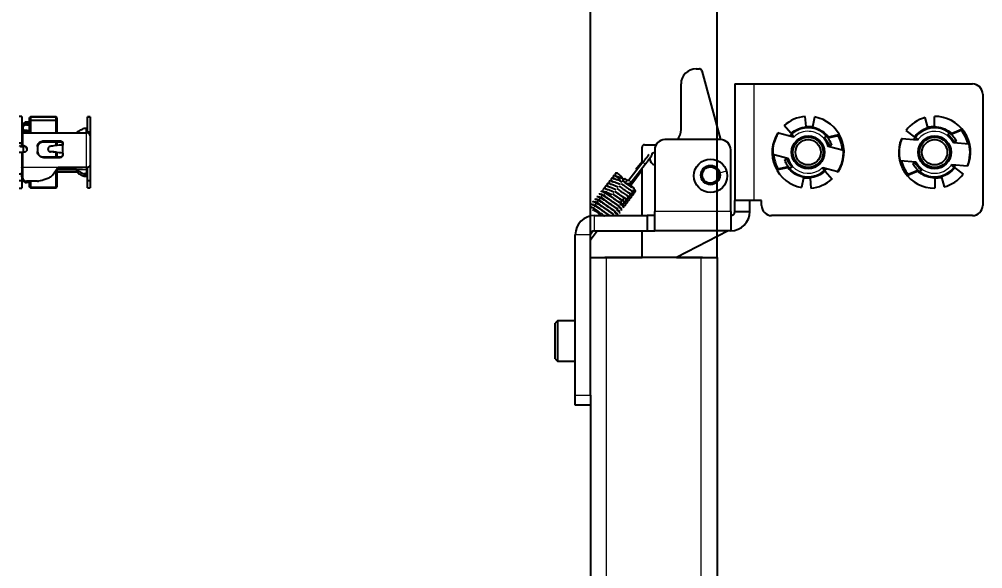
# Model space of a CAD drawing. Header units: millimetres. Extents: x -592 to 811, y -14 to 1990.
# Drawn here: x 6.6 to 196.9, y 1772.3 to 1880.9 of the extents above; entities that cross this region are included whole.
import ezdxf

# ---------------------------------------------------------------- set-up
doc = ezdxf.new("R2010")
doc.units = ezdxf.units.MM
doc.layers.add('FORMAT', color=7, linetype='Continuous')
doc.styles.add('SLDTEXTSTYLE0', font='TXT', dxfattribs={"width": 0.75})
doc.dimstyles.new('SLDDIMSTYLE1', dxfattribs={"dimtxt": 20, "dimasz": 10, "dimexe": 0, "dimexo": 0.0625, "dimgap": 5, "dimtad": 2, "dimdec": 1, "dimrnd": 1e-09, "dimzin": 12, "dimdsep": 46, "dimtxsty": 'SLDTEXTSTYLE0', "dimsah": 1, "dimcen": 0.09, "dimadec": 0, "dimazin": 3, "dimtfac": 1, "dimtmove": 0, "dimatfit": 0, "dimfxl": 0, "dimfrac": 2, "dimtolj": 1, "dimtzin": 12, "dimarcsym": 0})

# ---------------------------------------------------------------- blocks, each defined once
blk = doc.blocks.new('_D_6')
at = {"layer": 'FORMAT'}
for p, q in [((119.44, 1833.85), (119.44, 1899.95)), ((144.44, 1833.85), (144.44, 1899.95)), ((119.44, 1898.95), (100.21, 1898.95)), ((119.44, 1898.95), (144.44, 1898.95)), ((144.44, 1898.95), (163.68, 1898.95))]:
    blk.add_line(p, q, dxfattribs=at)
for points in [[(119.44, 1898.95), (109.44, 1900.49), (109.44, 1897.41)], [(144.44, 1898.95), (154.44, 1897.41), (154.44, 1900.49)]]:
    blk.add_solid(points, dxfattribs=at)
at = {"layer": 'FORMAT', "insert": (117.17, 1924.73), "char_height": 20, "attachment_point": 1, "style": 'SLDTEXTSTYLE0'}
blk.add_mtext('25', dxfattribs=at)

msp = doc.modelspace()

# ---------------------------------------------------------------- linework, layer by layer
at = {"color": 7, "linetype": 'Continuous', "lineweight": 25}
for p, q in [((140.33, 1871.14), (140.95, 1871.14)), ((141.43, 1870.77), (145.1, 1857.14)), ((137.33, 1859.14), (137.33, 1868.14)), ((147.94, 1868.14), (147.94, 1845.14)), ((147.94, 1868.14), (151.74, 1868.14)), ((151.74, 1868.14), (194.94, 1868.14)), ((196.94, 1866.14), (196.94, 1844.14)), ((7.08, 1861.74), (6.58, 1861.74)), ((7.08, 1861.74), (7.08, 1856.5)), ((7.28, 1859.76), (7.28, 1860.08)), ((8.58, 1860.58), (8.03, 1860.58)), ((8.58, 1860.36), (8.03, 1860.36)), ((8.03, 1860.06), (8.58, 1860.06)), ((8.78, 1861.64), (8.58, 1861.52)), ((8.58, 1860.9), (8.58, 1861.52)), ((8.78, 1860.97), (8.58, 1860.9)), ((8.58, 1858.5), (8.58, 1860.9)), ((13.86, 1861.64), (8.78, 1861.64)), ((8.78, 1861.64), (8.78, 1860.97)), ((8.78, 1861.64), (13.86, 1861.64)), ((8.78, 1860.97), (8.78, 1858.5)), ((8.78, 1860.97), (13.86, 1860.97)), ((13.98, 1861.44), (13.86, 1861.64)), ((13.86, 1860.97), (13.86, 1861.64)), ((13.86, 1858.5), (13.86, 1860.97)), ((13.98, 1860.85), (13.86, 1860.97)), ((13.98, 1861.44), (13.98, 1860.85)), ((13.98, 1860.85), (13.98, 1858.5)), ((20.58, 1861.64), (20.08, 1861.64)), ((20.08, 1861.63), (20.08, 1861.64)), ((20.08, 1861.63), (20.58, 1861.63)), ((20.08, 1858.7), (20.08, 1861.63)), ((20.58, 1861.64), (20.58, 1861.63)), ((20.58, 1861.63), (20.58, 1858.7)), ((159.06, 1858.39), (157.69, 1859.91)), ((162.04, 1859.73), (161.88, 1861.71)), ((163.37, 1859.66), (163.74, 1861.62)), ((186.1, 1859.57), (185.58, 1861.49)), ((187.43, 1859.75), (187.42, 1861.74)), ((7.08, 1858.57), (7.31, 1858.5)), ((7.28, 1859.46), (7.28, 1859.76)), ((7.28, 1859.46), (7.28, 1859.08)), ((7.28, 1858.5), (17.88, 1858.5)), ((8.58, 1858.79), (7.38, 1858.79)), ((7.38, 1858.49), (7.38, 1858.79)), ((13.98, 1858.59), (14.05, 1858.5)), ((17.88, 1858.5), (19.88, 1858.5)), ((19.38, 1859.38), (19.88, 1859.38)), ((20.08, 1858.7), (20.58, 1858.7)), ((20.08, 1858.48), (20.08, 1858.7)), ((20.58, 1858.7), (20.58, 1857.94)), ((156.61, 1858.42), (156.49, 1858.5)), ((159.57, 1857.63), (156.56, 1858.44)), ((158.76, 1857.85), (159.2, 1858.24)), ((159.06, 1858.39), (159.2, 1858.24)), ((159.2, 1858.24), (159.67, 1857.72)), ((163.32, 1859.69), (162.09, 1859.76)), ((166.2, 1858.02), (166.05, 1857.88)), ((166.2, 1858.02), (166.47, 1857.69)), ((166.21, 1857.64), (168.51, 1858.13)), ((168.41, 1857.9), (168.51, 1858.13)), ((183.43, 1857.7), (181.8, 1858.94)), ((187.37, 1859.77), (186.15, 1859.6)), ((190.38, 1858.5), (189.96, 1857.94)), ((190.05, 1858.06), (190.1, 1858.08)), ((190.5, 1858.65), (190.38, 1858.5)), ((190.5, 1858.65), (190.83, 1858.38)), ((190.59, 1858.29), (192.76, 1859.19)), ((192.7, 1858.95), (190.74, 1858.13)), ((192.7, 1858.95), (192.76, 1859.19)), ((6.58, 1856.5), (7.08, 1856.5)), ((7.08, 1855.96), (7.08, 1856.5)), ((11.38, 1856.89), (14.68, 1856.89)), ((14.68, 1856.66), (11.38, 1856.66)), ((13.86, 1856), (13.86, 1856.66)), ((13.98, 1856.66), (13.98, 1856.06)), ((15.18, 1856.44), (15.18, 1856.07)), ((20.58, 1857.94), (20.58, 1852.12)), ((130.14, 1856.14), (132.41, 1856.14)), ((145.14, 1857.14), (134.14, 1857.14)), ((159.53, 1857.87), (159.34, 1857.69)), ((166.05, 1857.88), (165.53, 1857.41)), ((165.82, 1857.35), (165.62, 1857.31)), ((165.64, 1857.52), (165.69, 1857.53)), ((168.41, 1857.9), (166.34, 1857.46)), ((181.01, 1857.28), (180.87, 1857.33)), ((184.07, 1857.05), (180.96, 1857.28)), ((183.23, 1857.11), (183.59, 1857.58)), ((183.43, 1857.7), (183.59, 1857.58)), ((183.59, 1857.58), (184.14, 1857.15)), ((183.98, 1857.27), (183.83, 1857.06)), ((184.07, 1857.21), (183.92, 1857.06)), ((190.25, 1857.93), (190.07, 1857.85)), ((194.25, 1856.28), (191.14, 1856.52)), ((191.74, 1856.89), (191.3, 1856.66)), ((6.58, 1854.66), (7.08, 1854.66)), ((7.08, 1854.66), (7.08, 1850.34)), ((7.53, 1855.91), (7.28, 1855.91)), ((7.53, 1855.78), (7.28, 1855.78)), ((7.53, 1854.65), (7.28, 1854.65)), ((7.38, 1854.62), (7.38, 1855.78)), ((8.08, 1855.37), (8.08, 1855.2)), ((10.18, 1855.76), (10.18, 1854.81)), ((12.25, 1855.23), (12.25, 1855.27)), ((12.57, 1854.77), (12.82, 1854.72)), ((12.9, 1854.71), (12.82, 1854.72)), ((13.86, 1853.71), (13.86, 1854.63)), ((13.98, 1854.65), (13.98, 1853.68)), ((15.18, 1854.49), (15.18, 1856.07)), ((15.18, 1854.49), (15.18, 1854.1)), ((129.64, 1852.46), (129.64, 1855.64)), ((132.14, 1855.14), (132.14, 1842.94)), ((147.14, 1842.94), (147.14, 1855.14)), ((155.45, 1854.28), (158.46, 1853.48)), ((169.44, 1854.99), (166.43, 1855.8)), ((167.08, 1856.06), (166.6, 1855.91)), ((14.68, 1853.71), (11.38, 1853.71)), ((11.38, 1853.6), (14.68, 1853.6)), ((129.8, 1852.66), (127.01, 1849.13)), ((129.64, 1852.77), (128.43, 1851.23)), ((157.81, 1853.22), (158.28, 1853.36)), ((180.64, 1852.99), (183.74, 1852.76)), ((183.15, 1852.38), (183.59, 1852.61)), ((7.08, 1851.15), (7.28, 1851.18)), ((7.1, 1851.64), (7.28, 1851.64)), ((7.28, 1849.51), (7.28, 1851.7)), ((13.12, 1850.11), (14.28, 1851.7)), ((13.65, 1850.84), (13.86, 1850.84)), ((13.86, 1850.84), (13.86, 1851.13)), ((13.86, 1850.84), (13.98, 1850.98)), ((13.86, 1847.76), (13.86, 1850.84)), ((13.98, 1851.29), (13.98, 1850.98)), ((17.88, 1851.18), (13.98, 1851.18)), ((13.98, 1850.98), (13.98, 1847.93)), ((13.98, 1850.78), (17.88, 1850.78)), ((13.98, 1850.69), (14.05, 1850.78)), ((14.23, 1851.64), (19.08, 1851.64)), ((14.28, 1851.7), (19.88, 1851.7)), ((17.88, 1851.18), (17.88, 1850.78)), ((19.08, 1851.64), (19.14, 1851.7)), ((19.08, 1851.64), (19.08, 1851.7)), ((19.88, 1850.39), (19.88, 1850.63)), ((20.08, 1849.09), (20.08, 1851.72)), ((20.55, 1852.02), (20.58, 1852.02)), ((20.58, 1852.12), (20.58, 1852.02)), ((20.58, 1852.02), (20.58, 1849.09)), ((127.48, 1848.76), (130.27, 1852.29)), ((127.62, 1848.44), (129.64, 1851.17)), ((129.64, 1842.14), (129.64, 1851.49)), ((130.27, 1852.29), (130.27, 1852.29)), ((158.67, 1851.64), (156.38, 1851.15)), ((156.38, 1851.15), (156.48, 1851.37)), ((156.48, 1851.37), (158.55, 1851.81)), ((158.69, 1851.26), (158.42, 1851.58)), ((158.69, 1851.26), (158.84, 1851.39)), ((158.84, 1851.39), (159.36, 1851.86)), ((159.07, 1851.93), (159.27, 1851.97)), ((159.25, 1851.76), (159.2, 1851.75)), ((165.69, 1851.03), (165.22, 1851.55)), ((165.32, 1851.64), (168.32, 1850.84)), ((165.36, 1851.41), (165.55, 1851.58)), ((166.13, 1851.43), (165.69, 1851.03)), ((165.82, 1850.89), (165.69, 1851.03)), ((165.82, 1850.89), (167.2, 1849.36)), ((168.28, 1850.85), (168.4, 1850.77)), ((184.3, 1850.99), (182.13, 1850.08)), ((182.19, 1850.32), (184.14, 1851.14)), ((184.38, 1850.62), (184.06, 1850.89)), ((184.38, 1850.62), (184.51, 1850.78)), ((184.51, 1850.78), (184.93, 1851.34)), ((184.64, 1851.35), (184.82, 1851.42)), ((184.84, 1851.22), (184.79, 1851.19)), ((191.3, 1851.7), (190.75, 1852.12)), ((190.82, 1852.23), (193.93, 1851.99)), ((190.82, 1852.07), (190.97, 1852.22)), ((190.91, 1852), (191.06, 1852.21)), ((191.66, 1852.16), (191.3, 1851.7)), ((191.46, 1851.58), (191.3, 1851.7)), ((191.46, 1851.58), (193.09, 1850.34)), ((193.88, 1852), (194.01, 1851.94)), ((7.08, 1850.34), (6.58, 1850.34)), ((7.08, 1849.02), (6.58, 1849.02)), ((7.08, 1850.34), (7.08, 1849.02)), ((7.08, 1849.02), (7.08, 1847.54)), ((7.28, 1849.19), (7.28, 1849.51)), ((10.18, 1848.91), (8.03, 1848.91)), ((8.58, 1848.69), (8.03, 1848.69)), ((8.58, 1847.85), (8.58, 1848.91)), ((8.78, 1848.91), (8.78, 1847.76)), ((19.38, 1850.39), (19.38, 1849.9)), ((19.88, 1850.39), (19.38, 1850.39)), ((19.38, 1849.9), (19.88, 1849.9)), ((19.88, 1849.9), (19.88, 1850.39)), ((20.08, 1849.09), (20.58, 1849.09)), ((20.08, 1847.64), (20.08, 1849.09)), ((20.58, 1849.09), (20.58, 1847.64)), ((125.89, 1848.99), (126.28, 1848.68)), ((126.65, 1849.16), (126.26, 1849.46)), ((126.28, 1848.68), (126.36, 1848.62)), ((126.73, 1849.09), (126.65, 1849.16)), ((127.01, 1849.13), (127.01, 1849.13)), ((161.51, 1849.61), (161.15, 1847.66)), ((161.56, 1849.58), (162.79, 1849.52)), ((162.85, 1849.54), (163, 1847.56)), ((182.13, 1850.08), (182.19, 1850.32)), ((187.46, 1849.52), (187.47, 1847.54)), ((187.52, 1849.5), (188.74, 1849.67)), ((188.79, 1849.7), (189.31, 1847.79)), ((6.58, 1847.54), (7.08, 1847.54)), ((8.58, 1847.85), (8.78, 1847.76)), ((8.58, 1847.75), (8.58, 1847.85)), ((8.58, 1847.75), (8.78, 1847.64)), ((8.78, 1847.76), (13.86, 1847.76)), ((8.78, 1847.76), (8.78, 1847.64)), ((8.78, 1847.64), (13.86, 1847.64)), ((8.78, 1847.64), (13.86, 1847.64)), ((13.86, 1847.76), (13.98, 1847.93)), ((13.86, 1847.64), (13.98, 1847.84)), ((13.86, 1847.64), (13.86, 1847.76)), ((13.98, 1847.93), (13.98, 1847.84)), ((20.08, 1847.64), (20.58, 1847.64)), ((20.08, 1847.64), (20.58, 1847.64)), ((20.08, 1847.64), (20.08, 1847.64)), ((20.58, 1847.64), (20.58, 1847.64)), ((121.97, 1847.37), (121.92, 1847.34)), ((121.92, 1847), (121.97, 1846.95)), ((120.31, 1844.96), (120.36, 1844.91)), ((120.72, 1845.47), (120.76, 1845.42)), ((121.12, 1845.98), (121.17, 1845.93)), ((121.4, 1844.91), (121.39, 1845.04)), ((121.52, 1846.49), (121.57, 1846.44)), ((121.8, 1845.43), (121.79, 1845.56)), ((122.2, 1845.94), (122.19, 1846.07)), ((151.74, 1845.14), (147.94, 1845.14)), ((147.94, 1842.94), (147.94, 1845.14)), ((150.94, 1842.94), (150.94, 1845.14)), ((153.24, 1845.14), (151.74, 1845.14)), ((153.24, 1844.14), (153.24, 1845.14)), ((119.51, 1843.93), (119.55, 1843.89)), ((119.83, 1843.36), (119.87, 1843.32)), ((119.91, 1844.45), (119.96, 1844.4)), ((120.6, 1843.88), (120.59, 1844.02)), ((120.75, 1842.8), (121.13, 1842.5)), ((121, 1844.39), (120.99, 1844.53)), ((132.14, 1839.14), (132.14, 1842.94)), ((147.14, 1842.94), (147.14, 1839.14)), ((147.94, 1842.94), (150.94, 1842.94)), ((120.24, 1842.14), (130.64, 1842.14)), ((121.12, 1842.27), (121.25, 1842.17)), ((121.13, 1842.5), (121.21, 1842.43)), ((121.25, 1842.15), (121.23, 1842.14)), ((121.86, 1842.14), (121.88, 1842.29)), ((130.64, 1842.14), (130.64, 1839.14)), ((132.14, 1842.14), (130.64, 1842.14)), ((194.94, 1842.14), (155.24, 1842.14)), ((119.97, 1839.09), (119.45, 1838.38)), ((119.51, 1838.65), (119.77, 1838.98)), ((119.56, 1837.52), (120.75, 1839.13)), ((120.24, 1839.14), (130.64, 1839.14)), ((129.64, 1833.84), (129.64, 1839.14)), ((130.64, 1839.14), (132.14, 1839.14)), ((147.14, 1839.14), (132.14, 1839.14)), ((146.64, 1839.14), (136.41, 1833.84)), ((116.44, 1806.64), (116.44, 1838.34)), ((119.44, 1806.64), (119.44, 1838.34)), ((119.44, 1837.37), (119.56, 1837.52)), ((119.56, 1837.52), (119.56, 1837.52)), ((119.44, 1833.84), (122.54, 1833.84)), ((122.54, 1833.85), (122.3, 1833.84)), ((122.54, 1833.85), (129.64, 1833.85)), ((141.34, 1833.84), (122.54, 1833.84)), ((136.43, 1833.85), (141.34, 1833.85)), ((141.34, 1833.84), (144.44, 1833.84)), ((144.44, 1833.84), (144.44, 162.21)), ((112.94, 1821.34), (112.44, 1820.84)), ((112.44, 1813.84), (112.44, 1820.84)), ((116.44, 1821.34), (112.94, 1821.34)), ((112.94, 1821.34), (112.94, 1813.34)), ((112.44, 1813.84), (112.94, 1813.34)), ((112.94, 1813.34), (116.44, 1813.34)), ((116.44, 1804.64), (116.44, 1806.64)), ((119.44, 1806.64), (119.44, 1804.64)), ((119.44, 1804.64), (116.44, 1804.64)), ((119.44, 1804.64), (119.44, 169.84))]:
    msp.add_line(p, q, dxfattribs=at)
at = {"color": 8, "linetype": 'Continuous', "lineweight": 18}
for p, q in [((151.74, 1868.14), (151.74, 1845.14)), ((8.03, 1860.58), (8.03, 1860.36)), ((8.03, 1860.36), (8.03, 1860.06)), ((7.28, 1858.5), (7.28, 1855.91)), ((19.88, 1851.7), (19.88, 1858.5)), ((11.38, 1856.89), (11.38, 1856.66)), ((14.68, 1856.66), (14.68, 1856.89)), ((7.28, 1854.65), (7.28, 1851.7)), ((7.53, 1855.78), (7.53, 1855.91)), ((11.38, 1853.71), (11.38, 1853.6)), ((14.68, 1853.6), (14.68, 1853.71)), ((129.8, 1852.66), (129.8, 1852.66)), ((7.28, 1851.7), (14.28, 1851.7)), ((19.88, 1851.18), (17.88, 1851.18)), ((19.88, 1851.18), (19.88, 1851.7)), ((145, 1850.57), (146.31, 1850.98)), ((147.14, 1842.94), (132.14, 1842.94)), ((120.24, 1839.14), (120.24, 1842.14)), ((119.44, 1838.34), (116.44, 1838.34)), ((122.54, 1833.84), (122.54, 1833.85)), ((122.54, 1833.84), (122.54, 174.46)), ((141.34, 1833.84), (141.34, 1833.85)), ((141.34, 159.31), (141.34, 1833.84)), ((116.44, 1806.64), (119.44, 1806.64))]:
    msp.add_line(p, q, dxfattribs=at)
at = {"color": 8, "linetype": 'Continuous', "lineweight": 18, "flags": 128}
for points in [[(8.1, 1858.79), (8.11, 1858.9), (8.12, 1858.99), (8.12, 1858.99), (8.12, 1858.99)], [(126.28, 1848.68), (126.28, 1848.68), (126.3, 1848.7), (126.34, 1848.75), (126.4, 1848.82), (126.47, 1848.91), (126.54, 1849), (126.6, 1849.08), (126.64, 1849.13), (126.65, 1849.16)], [(121.25, 1842.15), (121.25, 1842.15), (121.27, 1842.14)]]:
    msp.add_lwpolyline(points, dxfattribs=at)
at = {"color": 7, "linetype": 'Continuous', "lineweight": 25, "flags": 128}
for points in [[(7.08, 1851.58), (7.08, 1851.6), (7.09, 1851.62), (7.11, 1851.64), (7.13, 1851.66), (7.16, 1851.68), (7.2, 1851.69), (7.24, 1851.7), (7.28, 1851.7)], [(19.88, 1851.7), (20.01, 1851.71), (20.14, 1851.73), (20.26, 1851.77), (20.37, 1851.82), (20.46, 1851.89), (20.52, 1851.96), (20.56, 1852.04), (20.58, 1852.12)], [(19.88, 1850.78), (20.01, 1850.79), (20.08, 1850.8)], [(125.89, 1848.99), (125.89, 1849.02), (125.91, 1849.09), (125.96, 1849.17), (126.03, 1849.26), (126.1, 1849.35), (126.17, 1849.42), (126.23, 1849.46), (126.26, 1849.47), (126.26, 1849.47)], [(120.74, 1839.14), (120.75, 1839.13), (120.73, 1839.14)]]:
    msp.add_lwpolyline(points, dxfattribs=at)
at = {"color": 7, "linetype": 'Continuous', "lineweight": 25}
for centre, radius in [((162.44, 1854.64), 3.25), ((162.44, 1854.64), 3), ((162.44, 1854.64), 2.5), ((187.44, 1854.64), 3.25), ((187.44, 1854.64), 3), ((187.44, 1854.64), 2.5), ((143.16, 1849.99), 3.3), ((143.14, 1850.14), 1.9), ((143.14, 1850.14), 1.61)]:
    msp.add_circle(centre, radius, dxfattribs=at)
for centre, radius, start, end in [((140.33, 1868.14), 3, 90, 180), ((140.95, 1870.64), 0.5, 15.0795, 90), ((194.94, 1866.14), 2, 0, 90), ((7.92, 1859.93), 0.665, 81.0438, 166.5514), ((7.96, 1859.68), 0.687, 84.2482, 172.7634), ((7.96, 1859.37), 0.687, 84.2482, 172.7634), ((162.44, 1854.64), 7.1, 94.5192, 132.0192), ((162.44, 1854.64), 7.1, 327.0192, 79.5192), ((187.44, 1854.64), 7.1, 105.2121, 142.7121), ((187.44, 1854.64), 7.1, 337.7121, 90.2121), ((7.26, 1858.68), 0.183, 187.2366, 275.7518), ((19.94, 1857.86), 0.641, 7.2366, 95.7518), ((134.33, 1859.14), 3, 318.1897, 0), ((162.44, 1854.64), 7.1, 147.0192, 259.5192), ((162.44, 1854.64), 7, 147.1321, 182.9064), ((162.44, 1854.64), 4.85, 42.0192, 132.0192), ((162.44, 1854.64), 7, 2.9064, 29.9064), ((187.44, 1854.64), 4.85, 52.7121, 142.7121), ((187.44, 1854.64), 6.8, 14.1439, 39.3765), ((187.44, 1854.64), 7, 13.5992, 40.5992), ((130.14, 1855.64), 0.5, 90, 180), ((134.14, 1855.14), 2, 90, 180), ((145.14, 1855.14), 2, 0, 90), ((162.44, 1854.64), 4.15, 132.0192, 133.8162), ((162.44, 1854.64), 4.15, 16.2223, 42.0192), ((162.44, 1854.64), 6.8, 3.4511, 28.6836), ((187.44, 1854.64), 7.1, 157.7121, 270.2121), ((187.44, 1854.64), 7, 157.825, 193.5992), ((187.44, 1854.64), 4.15, 142.7121, 144.5091), ((187.44, 1854.64), 4.15, 26.9151, 52.7121), ((187.44, 1854.64), 7, 337.825, 13.5992), ((7.11, 1856.58), 0.821, 229.1472, 281.4476), ((7.23, 1856.14), 0.235, 229.1472, 281.4476), ((7.23, 1868.16), 13.51, 269.3637, 270.2121), ((132.39, 1853.39), 1.25, 101.537, 137.2226), ((162.44, 1854.64), 7, 182.9064, 209.9064), ((162.44, 1854.64), 6.8, 183.4511, 208.6836), ((162.44, 1854.64), 7, 327.1321, 2.9064), ((132.39, 1853.39), 1.25, 180, 258.463), ((162.44, 1854.64), 4.15, 196.2223, 222.0192), ((187.44, 1854.64), 7, 193.5992, 220.5992), ((187.44, 1854.64), 6.8, 194.1439, 219.3765), ((187.44, 1854.64), 4.15, 206.9151, 232.7121), ((19.89, 1851.36), 0.183, 264.2482, 352.7634), ((131.05, 1854.32), 4.05, 229.7314, 232.4533), ((162.44, 1854.64), 4.85, 222.0192, 312.0192), ((162.44, 1854.64), 4.15, 312.0192, 313.8162), ((187.44, 1854.64), 4.85, 232.7121, 322.7121), ((187.44, 1854.64), 4.15, 322.7121, 324.5091), ((7.96, 1849.6), 0.687, 187.2366, 275.7518), ((7.92, 1849.35), 0.665, 193.4486, 278.9562), ((10.18, 1849.85), 0.932, 269.97, 282.0278), ((162.44, 1854.64), 7.1, 274.5192, 312.0192), ((187.44, 1854.64), 7.1, 285.2121, 322.7121), ((147.14, 1842.94), 0.8, 270, 0), ((147.14, 1842.94), 3.8, 270, 0), ((155.24, 1844.14), 2, 180, 270), ((194.94, 1844.14), 2, 270, 0), ((120.24, 1838.34), 3.8, 90, 180), ((120.24, 1838.34), 0.8, 90, 180), ((141.34, 1830.75), 3.1, 85.3967, 90)]:
    msp.add_arc(centre, radius, start, end, dxfattribs=at)
at = {"color": 8, "linetype": 'Continuous', "lineweight": 18}
for centre, radius, start, end in [((162.44, 1854.64), 5.05, 94.5192, 132.0192), ((162.44, 1854.64), 4.15, 42.0192, 132.0192), ((162.44, 1854.64), 5.05, 42.0192, 79.5192), ((187.44, 1854.64), 5.05, 105.2121, 142.7121), ((187.44, 1854.64), 4.15, 52.7121, 142.7121), ((187.44, 1854.64), 5.05, 52.7121, 90.2121), ((140.85, 1866.16), 17.44, 230.7113, 232.6809), ((162.44, 1854.64), 5.05, 222.0192, 259.5192), ((162.44, 1854.64), 4.15, 222.0192, 312.0192), ((162.44, 1854.64), 5.05, 274.5192, 312.0192), ((187.44, 1854.64), 5.05, 232.7121, 270.2121), ((187.44, 1854.64), 4.15, 232.7121, 322.7121), ((187.44, 1854.64), 5.05, 285.2121, 322.7121), ((124.37, 1850.57), 2.78, 315.5111, 327.8892), ((137.92, 1862.46), 17.22, 230.7026, 232.6978), ((133.17, 1856.38), 9.69, 233.0415, 235.052), ((122.16, 1847.19), 0.295, 115.8344, 267.3472), ((120.15, 1843.53), 1.43, 313.3522, 323.8809), ((120.22, 1843.49), 1.45, 313.3721, 323.9619), ((121.1, 1839.81), 2.75, 233.1851, 236.0311)]:
    msp.add_arc(centre, radius, start, end, dxfattribs=at)
at = {"color": 7, "linetype": 'Continuous', "lineweight": 25}
for points, knots in [([(7.08, 1859.45), (7.08, 1859.43), (7.08, 1859.39), (7.1, 1859.34), (7.13, 1859.28), (7.2, 1859.27), (7.25, 1859.27), (7.28, 1859.27)], [0, 0, 0, 0, 0.195353, 0.37764, 0.539051, 0.782239, 1, 1, 1, 1]), ([(7.08, 1859.25), (7.08, 1859.24), (7.08, 1859.2), (7.1, 1859.15), (7.13, 1859.1), (7.21, 1859.09), (7.37, 1859.07), (7.68, 1859.03), (7.95, 1859), (8.12, 1858.99)], [0, 0, 0, 0, 0.052051, 0.100621, 0.143629, 0.208426, 0.277664, 0.558659, 1, 1, 1, 1]), ([(8.12, 1858.99), (8.14, 1858.98), (8.19, 1858.98), (8.24, 1858.95), (8.27, 1858.93), (8.27, 1858.91), (8.28, 1858.9)], [0, 0, 0, 0, 0.266331, 0.548449, 0.829136, 1, 1, 1, 1]), ([(8.28, 1858.9), (8.28, 1858.87), (8.28, 1858.83), (8.28, 1858.79), (8.28, 1858.79)], [0, 0, 0, 0, 0.786734, 1, 1, 1, 1]), ([(17.88, 1858.5), (18.16, 1858.71), (18.66, 1859.09), (19.16, 1859.29), (19.38, 1859.38)], [0, 0, 0, 0, 0.559911, 1, 1, 1, 1]), ([(19.88, 1858.5), (19.88, 1858.71), (19.88, 1859.09), (19.88, 1859.29), (19.88, 1859.38)], [0, 0, 0, 0, 0.559866, 1, 1, 1, 1]), ([(161.89, 1859.46), (161.93, 1859.6), (161.98, 1859.77), (162.08, 1859.71), (162.09, 1859.7)], [0, 0, 0, 0, 0.8322341, 1, 1, 1, 1]), ([(163.49, 1859.37), (163.47, 1859.52), (163.44, 1859.69), (163.34, 1859.64), (163.32, 1859.63)], [0, 0, 0, 0, 0.832234, 1, 1, 1, 1]), ([(186.01, 1859.27), (186.02, 1859.42), (186.04, 1859.6), (186.14, 1859.55), (186.16, 1859.55)], [0, 0, 0, 0, 0.832234, 1, 1, 1, 1]), ([(187.6, 1859.48), (187.54, 1859.62), (187.48, 1859.79), (187.39, 1859.72), (187.38, 1859.71)], [0, 0, 0, 0, 0.832234, 1, 1, 1, 1]), ([(190.08, 1858.1), (190.35, 1857.86), (190.83, 1857.44), (191.15, 1856.9), (191.3, 1856.66)], [0, 0, 0, 0, 0.5597848, 1, 1, 1, 1]), ([(190.38, 1858.5), (190.68, 1858.23), (191.2, 1857.76), (191.57, 1857.16), (191.74, 1856.89)], [0, 0, 0, 0, 0.5598658, 1, 1, 1, 1]), ([(10.18, 1855.76), (10.19, 1855.89), (10.21, 1856.15), (10.41, 1856.49), (10.71, 1856.74), (11.05, 1856.87), (11.28, 1856.89), (11.38, 1856.89)], [0, 0, 0, 0, 0.212833, 0.42585, 0.635542, 0.846587, 1, 1, 1, 1]), ([(11.38, 1856.66), (11.24, 1856.65), (10.97, 1856.62), (10.61, 1856.44), (10.34, 1856.16), (10.2, 1855.84), (10.18, 1855.61), (10.18, 1855.52)], [0, 0, 0, 0, 0.212875, 0.425767, 0.637937, 0.847353, 1, 1, 1, 1]), ([(14.68, 1856.89), (14.73, 1856.89), (14.84, 1856.88), (14.99, 1856.8), (15.11, 1856.69), (15.17, 1856.56), (15.17, 1856.47), (15.18, 1856.44)], [0, 0, 0, 0, 0.214445, 0.428893, 0.643239, 0.857188, 1, 1, 1, 1]), ([(15.18, 1856.2), (15.17, 1856.26), (15.16, 1856.36), (15.07, 1856.5), (14.95, 1856.6), (14.81, 1856.65), (14.71, 1856.66), (14.68, 1856.66)], [0, 0, 0, 0, 0.214295, 0.42863, 0.64223, 0.856153, 1, 1, 1, 1]), ([(165.68, 1857.55), (165.9, 1857.27), (166.29, 1856.77), (166.51, 1856.17), (166.6, 1855.91)], [0, 0, 0, 0, 0.559785, 1, 1, 1, 1]), ([(166.05, 1857.88), (166.29, 1857.57), (166.71, 1857), (166.97, 1856.35), (167.08, 1856.06)], [0, 0, 0, 0, 0.559866, 1, 1, 1, 1]), ([(7.53, 1855.91), (7.59, 1855.9), (7.71, 1855.89), (7.88, 1855.8), (8, 1855.66), (8.07, 1855.51), (8.07, 1855.41), (8.08, 1855.37)], [0, 0, 0, 0, 0.214393, 0.428789, 0.643061, 0.856854, 1, 1, 1, 1]), ([(8.08, 1855.24), (8.07, 1855.3), (8.06, 1855.42), (7.96, 1855.58), (7.82, 1855.7), (7.67, 1855.77), (7.57, 1855.78), (7.53, 1855.78)], [0, 0, 0, 0, 0.214211, 0.428471, 0.641842, 0.855602, 1, 1, 1, 1]), ([(8.08, 1855.2), (8.07, 1855.14), (8.06, 1855.02), (7.96, 1854.86), (7.82, 1854.73), (7.67, 1854.66), (7.57, 1854.66), (7.53, 1854.65)], [0, 0, 0, 0, 0.214305, 0.42865, 0.642279, 0.856223, 1, 1, 1, 1]), ([(10.18, 1854.92), (10.19, 1854.78), (10.21, 1854.52), (10.41, 1854.16), (10.71, 1853.89), (11.04, 1853.73), (11.28, 1853.72), (11.38, 1853.71)], [0, 0, 0, 0, 0.212376, 0.424979, 0.633479, 0.843609, 1, 1, 1, 1]), ([(11.38, 1853.6), (11.24, 1853.62), (10.97, 1853.64), (10.61, 1853.85), (10.34, 1854.15), (10.2, 1854.49), (10.18, 1854.71), (10.18, 1854.81)], [0, 0, 0, 0, 0.213238, 0.42649, 0.63916, 0.849598, 1, 1, 1, 1]), ([(12.65, 1855.79), (12.6, 1855.78), (12.51, 1855.75), (12.38, 1855.64), (12.29, 1855.5), (12.25, 1855.37), (12.25, 1855.29), (12.25, 1855.27)], [0, 0, 0, 0, 0.225867, 0.451734, 0.677598, 0.903479, 1, 1, 1, 1]), ([(12.25, 1855.23), (12.25, 1855.17), (12.26, 1855.06), (12.34, 1854.92), (12.45, 1854.81), (12.56, 1854.77), (12.63, 1854.76), (12.65, 1854.76)], [0, 0, 0, 0, 0.225883, 0.451767, 0.67765, 0.903524, 1, 1, 1, 1]), ([(15.18, 1856.07), (14.68, 1856.06), (14.01, 1856.04), (13.11, 1855.88), (12.81, 1855.82), (12.65, 1855.79)], [0, 0, 0, 0, 0.5876932, 0.7908183, 1, 1, 1, 1]), ([(15.18, 1854.49), (14.68, 1854.53), (14.01, 1854.6), (13.11, 1854.75), (12.81, 1854.76), (12.65, 1854.76)], [0, 0, 0, 0, 0.587693, 0.790818, 1, 1, 1, 1]), ([(13.98, 1854.63), (13.94, 1854.63), (13.74, 1854.65), (13.34, 1854.71), (13.05, 1854.71), (12.9, 1854.71)], [0, 0, 0, 0, 0.099559, 0.54474, 1, 1, 1, 1]), ([(14.68, 1853.71), (14.73, 1853.72), (14.84, 1853.73), (14.99, 1853.81), (15.11, 1853.94), (15.17, 1854.08), (15.17, 1854.17), (15.18, 1854.21)], [0, 0, 0, 0, 0.214385, 0.428772, 0.643033, 0.856802, 1, 1, 1, 1]), ([(130.95, 1854.2), (130.93, 1854.16), (130.85, 1854.04), (130.58, 1853.67), (130.2, 1853.16), (129.91, 1852.81), (129.8, 1852.66)], [0, 0, 0, 0, 0.120445, 0.428404, 0.764758, 1, 1, 1, 1]), ([(130.27, 1852.29), (130.36, 1852.4), (130.62, 1852.73), (131.02, 1853.26), (131.39, 1853.77), (131.55, 1854.01), (131.6, 1854.12), (131.63, 1854.19), (131.64, 1854.27), (131.63, 1854.32), (131.62, 1854.35)], [0, 0, 0, 0, 0.1229723, 0.3577947, 0.5972964, 0.8401439, 0.9062409, 0.9471443, 0.9775555, 1, 1, 1, 1]), ([(15.18, 1854.1), (15.17, 1854.04), (15.16, 1853.93), (15.07, 1853.78), (14.95, 1853.67), (14.81, 1853.61), (14.71, 1853.61), (14.68, 1853.6)], [0, 0, 0, 0, 0.214373, 0.428779, 0.642592, 0.856666, 1, 1, 1, 1]), ([(158.84, 1851.39), (158.6, 1851.71), (158.17, 1852.27), (157.92, 1852.93), (157.81, 1853.22)], [0, 0, 0, 0, 0.559866, 1, 1, 1, 1]), ([(159.21, 1851.72), (158.99, 1852.01), (158.6, 1852.51), (158.38, 1853.1), (158.28, 1853.36)], [0, 0, 0, 0, 0.559785, 1, 1, 1, 1]), ([(184.51, 1850.78), (184.21, 1851.04), (183.69, 1851.52), (183.31, 1852.12), (183.15, 1852.38)], [0, 0, 0, 0, 0.559866, 1, 1, 1, 1]), ([(184.81, 1851.18), (184.54, 1851.41), (184.06, 1851.83), (183.74, 1852.37), (183.59, 1852.61)], [0, 0, 0, 0, 0.5597848, 1, 1, 1, 1]), ([(7.08, 1850.53), (7.08, 1850.54), (7.08, 1850.58), (7.1, 1850.63), (7.13, 1850.68), (7.2, 1850.68), (7.25, 1850.68), (7.28, 1850.68)], [0, 0, 0, 0, 0.195302, 0.377541, 0.538909, 0.761383, 1, 1, 1, 1]), ([(17.88, 1851.18), (18.16, 1850.98), (18.66, 1850.63), (19.16, 1850.46), (19.38, 1850.39)], [0, 0, 0, 0, 0.559868, 1, 1, 1, 1]), ([(17.88, 1850.78), (18.16, 1850.57), (18.66, 1850.19), (19.16, 1849.99), (19.38, 1849.9)], [0, 0, 0, 0, 0.559911, 1, 1, 1, 1]), ([(19.88, 1851.18), (19.88, 1850.98), (19.88, 1850.63), (19.88, 1850.46), (19.88, 1850.39)], [0, 0, 0, 0, 0.5597848, 1, 1, 1, 1]), ([(125.93, 1849.29), (125.7, 1849.6), (125.35, 1850.05), (124.9, 1850.44), (124.6, 1850.56), (124.41, 1850.53), (124.32, 1850.41), (124.29, 1850.16), (124.44, 1849.99), (124.53, 1849.87)], [0, 0, 0, 0, 0.298435, 0.437746, 0.539892, 0.682205, 0.758172, 0.840902, 1, 1, 1, 1]), ([(7.08, 1850.02), (7.08, 1850.04), (7.08, 1850.08), (7.1, 1850.13), (7.13, 1850.18), (7.2, 1850.19), (7.25, 1850.19), (7.28, 1850.2)], [0, 0, 0, 0, 0.195353, 0.37764, 0.539051, 0.782239, 1, 1, 1, 1]), ([(7.08, 1849.82), (7.08, 1849.84), (7.08, 1849.88), (7.1, 1849.94), (7.13, 1849.99), (7.2, 1850), (7.25, 1850.01), (7.28, 1850.01)], [0, 0, 0, 0, 0.195353, 0.37764, 0.539051, 0.782239, 1, 1, 1, 1]), ([(13.12, 1850.11), (12.95, 1849.94), (12.6, 1849.58), (11.62, 1849.21), (10.86, 1849.04), (10.37, 1848.93)], [0, 0, 0, 0, 0.254027, 0.526591, 1, 1, 1, 1]), ([(123.44, 1848.25), (123.38, 1848.3), (123.23, 1848.43), (122.98, 1848.52), (122.79, 1848.49), (122.71, 1848.36), (122.68, 1848.14), (122.81, 1847.98), (122.89, 1847.88)], [0, 0, 0, 0, 0.121175, 0.288044, 0.520616, 0.644684, 0.779737, 1, 1, 1, 1]), ([(123.84, 1848.76), (123.78, 1848.81), (123.64, 1848.94), (123.39, 1849.02), (123.2, 1849), (123.11, 1848.87), (123.08, 1848.66), (123.21, 1848.5), (123.28, 1848.41)], [0, 0, 0, 0, 0.122989, 0.292154, 0.527908, 0.653694, 0.790632, 1, 1, 1, 1]), ([(124.25, 1849.26), (124.19, 1849.32), (124.04, 1849.45), (123.79, 1849.53), (123.6, 1849.51), (123.52, 1849.38), (123.49, 1849.17), (123.6, 1849.03), (123.67, 1848.94)], [0, 0, 0, 0, 0.124856, 0.296386, 0.535417, 0.662971, 0.801849, 1, 1, 1, 1]), ([(123.83, 1848.87), (123.84, 1848.87), (123.88, 1848.86), (124.19, 1848.8), (124.67, 1848.6), (125.08, 1848.4), (125.29, 1848.3)], [0, 0, 0, 0, 0.148836, 0.396558, 0.683727, 1, 1, 1, 1]), ([(125.39, 1848.96), (125.2, 1849.2), (124.9, 1849.59), (124.5, 1849.93), (124.2, 1850.05), (124, 1850.02), (123.92, 1849.9), (123.89, 1849.65), (124.03, 1849.48), (124.13, 1849.36)], [0, 0, 0, 0, 0.2543213, 0.4023312, 0.5109068, 0.6621945, 0.7429389, 0.8308621, 1, 1, 1, 1]), ([(124.23, 1849.38), (124.25, 1849.37), (124.29, 1849.37), (124.59, 1849.31), (125.08, 1849.11), (125.48, 1848.91), (125.69, 1848.81)], [0, 0, 0, 0, 0.149242, 0.397523, 0.685271, 1, 1, 1, 1]), ([(124.62, 1849.89), (124.62, 1849.89), (124.59, 1849.87), (124.7, 1849.89), (124.99, 1849.81), (125.32, 1849.69), (125.52, 1849.59), (125.54, 1849.58)], [0, 0, 0, 0, 0.021612, 0.277034, 0.594005, 0.961278, 1, 1, 1, 1]), ([(126.14, 1849.23), (126.02, 1849.33), (125.82, 1849.51), (125.65, 1849.66), (125.58, 1849.72)], [0, 0, 0, 0, 0.595665, 1, 1, 1, 1]), ([(127.62, 1847.6), (127.61, 1847.63), (127.57, 1847.71), (127.35, 1847.88), (127.04, 1848.11), (126.7, 1848.35), (126.29, 1848.64), (126.01, 1848.85), (125.86, 1848.95)], [0, 0, 0, 0, 0.134267, 0.352185, 0.489336, 0.645657, 0.817803, 1, 1, 1, 1]), ([(126.36, 1848.62), (126.44, 1848.57), (126.62, 1848.46), (126.93, 1848.44), (127.22, 1848.52), (127.4, 1848.65), (127.47, 1848.74), (127.48, 1848.76)], [0, 0, 0, 0, 0.241852, 0.482958, 0.724075, 0.954441, 1, 1, 1, 1]), ([(127.01, 1849.13), (126.99, 1849.11), (126.96, 1849.07), (126.88, 1849.05), (126.81, 1849.05), (126.76, 1849.07), (126.73, 1849.09), (126.73, 1849.09)], [0, 0, 0, 0, 0.241711, 0.48172, 0.722059, 0.953296, 1, 1, 1, 1]), ([(161.4, 1849.9), (161.42, 1849.75), (161.45, 1849.58), (161.55, 1849.63), (161.57, 1849.64)], [0, 0, 0, 0, 0.832234, 1, 1, 1, 1]), ([(162.99, 1849.82), (162.95, 1849.68), (162.91, 1849.5), (162.81, 1849.56), (162.8, 1849.58)], [0, 0, 0, 0, 0.832234, 1, 1, 1, 1]), ([(187.29, 1849.79), (187.35, 1849.65), (187.41, 1849.48), (187.5, 1849.55), (187.51, 1849.56)], [0, 0, 0, 0, 0.832234, 1, 1, 1, 1]), ([(188.88, 1850), (188.87, 1849.86), (188.85, 1849.68), (188.75, 1849.72), (188.73, 1849.73)], [0, 0, 0, 0, 0.832234, 1, 1, 1, 1]), ([(125.51, 1844.48), (125.48, 1844.49), (125.43, 1844.51), (125.23, 1844.64), (124.99, 1844.8), (124.66, 1845.03), (124.27, 1845.3), (123.8, 1845.64), (123.24, 1846.03), (122.67, 1846.4), (122.18, 1846.67), (121.82, 1846.84), (121.55, 1846.92), (121.53, 1846.86), (121.52, 1846.83)], [0, 0, 0, 0, 0.070834, 0.14046, 0.204799, 0.262083, 0.352331, 0.418393, 0.506857, 0.631338, 0.705759, 0.792061, 0.890442, 1, 1, 1, 1]), ([(121.94, 1846.97), (122.02, 1846.9), (122.19, 1846.76), (122.58, 1846.59), (123, 1846.38), (123.31, 1846.2), (123.47, 1846.11)], [0, 0, 0, 0, 0.25864, 0.513489, 0.757273, 1, 1, 1, 1]), ([(122.34, 1847.42), (122.32, 1847.43), (122.28, 1847.46), (122.21, 1847.48), (122.15, 1847.48), (122.07, 1847.47), (122, 1847.44), (121.97, 1847.4), (121.96, 1847.39)], [0, 0, 0, 0, 0.16821, 0.334597, 0.492682, 0.639712, 0.895455, 1, 1, 1, 1]), ([(122.63, 1847.23), (122.57, 1847.28), (122.43, 1847.41), (122.2, 1847.5), (122.09, 1847.46), (122.03, 1847.44)], [0, 0, 0, 0, 0.263202, 0.622339, 1, 1, 1, 1]), ([(122.28, 1846.9), (122.24, 1846.87), (122.15, 1846.82), (122.25, 1846.83), (122.56, 1846.77), (123.05, 1846.57), (123.46, 1846.37), (123.68, 1846.26)], [0, 0, 0, 0, 0.186775, 0.339781, 0.529853, 0.7504, 1, 1, 1, 1]), ([(123.03, 1847.74), (122.97, 1847.79), (122.83, 1847.92), (122.58, 1848.01), (122.39, 1847.98), (122.31, 1847.85), (122.28, 1847.62), (122.42, 1847.46), (122.5, 1847.35)], [0, 0, 0, 0, 0.119412, 0.284052, 0.513532, 0.635931, 0.769152, 1, 1, 1, 1]), ([(122.59, 1846.56), (122.59, 1846.56), (122.58, 1846.67), (122.56, 1846.81), (122.54, 1846.93)], [0, 0, 0, 0, 0.071377, 1, 1, 1, 1]), ([(122.61, 1847.34), (122.63, 1847.34), (122.67, 1847.33), (122.97, 1847.28), (123.46, 1847.08), (123.86, 1846.88), (124.08, 1846.77)], [0, 0, 0, 0, 0.1470875, 0.3933012, 0.6789228, 1, 1, 1, 1]), ([(123.02, 1847.85), (123.03, 1847.85), (123.07, 1847.84), (123.37, 1847.79), (123.86, 1847.59), (124.27, 1847.39), (124.48, 1847.28)], [0, 0, 0, 0, 0.1480283, 0.3946389, 0.6806538, 1, 1, 1, 1]), ([(123.42, 1848.36), (123.44, 1848.36), (123.48, 1848.35), (123.78, 1848.29), (124.27, 1848.1), (124.67, 1847.9), (124.88, 1847.79)], [0, 0, 0, 0, 0.148432, 0.395597, 0.682188, 1, 1, 1, 1]), ([(125.87, 1845.21), (125.88, 1845.22), (125.92, 1845.25), (126.07, 1845.51), (125.96, 1845.66), (125.73, 1845.85), (125.41, 1846.08), (125.07, 1846.32), (124.67, 1846.61), (124.39, 1846.81), (124.25, 1846.91)], [0, 0, 0, 0, 0.06549, 0.304753, 0.416324, 0.564262, 0.657467, 0.763613, 0.880393, 1, 1, 1, 1]), ([(124.28, 1846.95), (124.5, 1846.79), (124.93, 1846.48), (125.52, 1846.07), (125.96, 1845.77), (126.34, 1845.54), (126.57, 1845.44), (126.75, 1845.46), (126.85, 1845.53), (126.92, 1845.65), (126.91, 1845.82), (126.85, 1845.94), (126.71, 1846.08), (126.71, 1846.08)], [0, 0, 0, 0, 0.1542216, 0.2970166, 0.4181759, 0.5191279, 0.6739048, 0.7260976, 0.7603168, 0.7911744, 0.842698, 0.9980069, 1, 1, 1, 1]), ([(124.68, 1847.46), (124.91, 1847.3), (125.34, 1846.99), (125.93, 1846.58), (126.36, 1846.28), (126.74, 1846.05), (126.97, 1845.95), (127.15, 1845.97), (127.25, 1846.04), (127.32, 1846.16), (127.31, 1846.33), (127.25, 1846.45), (127.11, 1846.59), (127.11, 1846.59)], [0, 0, 0, 0, 0.15508, 0.29788, 0.419005, 0.519987, 0.674799, 0.726992, 0.761209, 0.792065, 0.843578, 0.998885, 1, 1, 1, 1]), ([(125.09, 1847.97), (125.31, 1847.81), (125.75, 1847.5), (126.33, 1847.09), (126.77, 1846.79), (127.15, 1846.56), (127.38, 1846.45), (127.55, 1846.48), (127.65, 1846.55), (127.72, 1846.67), (127.71, 1846.84), (127.65, 1846.96), (127.52, 1847.1), (127.52, 1847.1)], [0, 0, 0, 0, 0.155938, 0.298743, 0.419834, 0.520845, 0.675692, 0.727886, 0.762101, 0.792954, 0.844457, 0.999762, 1, 1, 1, 1]), ([(125.49, 1848.48), (125.72, 1848.32), (126.15, 1848), (126.74, 1847.59), (127.18, 1847.3), (127.55, 1847.07), (127.78, 1846.96), (127.96, 1846.99), (128.06, 1847.06), (128.12, 1847.18), (128.12, 1847.35), (127.94, 1847.6), (127.53, 1848.01), (127.17, 1848.33), (127, 1848.48)], [0, 0, 0, 0, 0.120536, 0.230319, 0.323379, 0.401055, 0.520119, 0.560242, 0.586543, 0.610259, 0.649844, 0.769232, 0.897485, 1, 1, 1, 1]), ([(127.3, 1846.28), (127.3, 1846.28), (127.46, 1846.18), (127.61, 1846.14), (127.78, 1846.17), (127.88, 1846.24), (127.95, 1846.37), (127.94, 1846.53), (127.82, 1846.67), (127.74, 1846.78)], [0, 0, 0, 0, 0.004376, 0.328637, 0.438627, 0.511376, 0.576808, 0.684045, 1, 1, 1, 1]), ([(127.31, 1848.2), (127.33, 1848.2), (127.44, 1848.24), (127.54, 1848.34), (127.61, 1848.43), (127.62, 1848.44)], [0, 0, 0, 0, 0.133594, 0.857024, 1, 1, 1, 1]), ([(127.69, 1846.79), (127.82, 1846.73), (128, 1846.66), (128.17, 1846.69), (128.27, 1846.76), (128.33, 1846.89), (128.32, 1847.06), (128.22, 1847.22), (128.01, 1847.41), (127.95, 1847.47)], [0, 0, 0, 0, 0.28745, 0.384932, 0.449404, 0.50739, 0.602413, 0.886142, 1, 1, 1, 1]), ([(123.9, 1842.44), (123.87, 1842.45), (123.81, 1842.48), (123.61, 1842.6), (123.37, 1842.77), (123.03, 1843), (122.65, 1843.27), (122.17, 1843.61), (121.62, 1844.01), (121.05, 1844.37), (120.56, 1844.64), (120.2, 1844.8), (119.94, 1844.88), (119.92, 1844.82), (119.91, 1844.79)], [0, 0, 0, 0, 0.073219, 0.142955, 0.207336, 0.264609, 0.354761, 0.420957, 0.509511, 0.633948, 0.708354, 0.794802, 0.893243, 1, 1, 1, 1]), ([(124.3, 1842.95), (124.28, 1842.96), (124.22, 1842.99), (124.02, 1843.11), (123.77, 1843.27), (123.44, 1843.5), (123.05, 1843.78), (122.58, 1844.12), (122.02, 1844.51), (121.45, 1844.88), (120.96, 1845.15), (120.61, 1845.31), (120.34, 1845.39), (120.32, 1845.33), (120.31, 1845.3)], [0, 0, 0, 0, 0.072622, 0.142331, 0.206702, 0.263977, 0.354153, 0.420316, 0.508847, 0.633296, 0.707705, 0.794116, 0.892543, 1, 1, 1, 1]), ([(120.33, 1844.93), (120.41, 1844.86), (120.57, 1844.72), (120.85, 1844.59), (120.99, 1844.53)], [0, 0, 0, 0, 0.510022, 1, 1, 1, 1]), ([(124.71, 1843.46), (124.68, 1843.47), (124.62, 1843.5), (124.42, 1843.62), (124.18, 1843.78), (123.85, 1844.01), (123.46, 1844.29), (122.98, 1844.63), (122.43, 1845.02), (121.86, 1845.39), (121.37, 1845.66), (121.01, 1845.82), (120.75, 1845.9), (120.72, 1845.84), (120.71, 1845.81)], [0, 0, 0, 0, 0.072026, 0.141707, 0.206067, 0.263346, 0.353545, 0.419675, 0.508183, 0.632643, 0.707056, 0.793431, 0.891842, 1, 1, 1, 1]), ([(120.8, 1844.96), (120.77, 1844.93), (120.73, 1844.87), (120.92, 1844.58), (121.27, 1844.32), (121.71, 1844), (122.24, 1843.62), (122.78, 1843.24), (123.25, 1842.91), (123.61, 1842.67), (123.91, 1842.47), (124, 1842.43), (124.05, 1842.41)], [0, 0, 0, 0, 0.14275, 0.261994, 0.357066, 0.430618, 0.524085, 0.646449, 0.722078, 0.808168, 0.902138, 1, 1, 1, 1]), ([(120.99, 1845.24), (121, 1845.24), (121.09, 1845.17), (121.24, 1845.1), (121.39, 1845.04)], [0, 0, 0, 0, 0.062159, 1, 1, 1, 1]), ([(125.11, 1843.97), (125.08, 1843.98), (125.03, 1844.01), (124.83, 1844.13), (124.58, 1844.29), (124.25, 1844.52), (123.86, 1844.79), (123.39, 1845.14), (122.84, 1845.53), (122.26, 1845.89), (121.77, 1846.17), (121.42, 1846.33), (121.15, 1846.41), (121.13, 1846.35), (121.11, 1846.32)], [0, 0, 0, 0, 0.07143, 0.141083, 0.205433, 0.262714, 0.352938, 0.419034, 0.50752, 0.631991, 0.706407, 0.792746, 0.891142, 1, 1, 1, 1]), ([(121.2, 1845.47), (121.18, 1845.44), (121.13, 1845.38), (121.33, 1845.09), (121.67, 1844.82), (122.12, 1844.51), (122.65, 1844.13), (123.18, 1843.74), (123.65, 1843.42), (124.01, 1843.17), (124.31, 1842.98), (124.4, 1842.94), (124.45, 1842.92)], [0, 0, 0, 0, 0.1433357, 0.2625594, 0.3576734, 0.4312447, 0.5247108, 0.6470744, 0.7227357, 0.8088403, 0.9028002, 1, 1, 1, 1]), ([(121.39, 1845.76), (121.4, 1845.75), (121.49, 1845.68), (121.65, 1845.62), (121.79, 1845.56)], [0, 0, 0, 0, 0.062662, 1, 1, 1, 1]), ([(121.54, 1846.46), (121.62, 1846.39), (121.78, 1846.25), (122.06, 1846.13), (122.19, 1846.07)], [0, 0, 0, 0, 0.505287, 1, 1, 1, 1]), ([(121.61, 1845.98), (121.58, 1845.95), (121.53, 1845.89), (121.73, 1845.6), (122.08, 1845.33), (122.53, 1845.02), (123.06, 1844.64), (123.59, 1844.25), (124.06, 1843.93), (124.42, 1843.68), (124.71, 1843.49), (124.81, 1843.45), (124.85, 1843.43)], [0, 0, 0, 0, 0.143922, 0.263125, 0.358281, 0.431871, 0.525337, 0.6477, 0.723393, 0.809513, 0.903463, 1, 1, 1, 1]), ([(122, 1846.34), (122.04, 1846.26), (122.13, 1846.11), (122.49, 1845.84), (122.93, 1845.52), (123.46, 1845.14), (124, 1844.76), (124.46, 1844.43), (124.82, 1844.19), (125.12, 1844), (125.21, 1843.96), (125.26, 1843.94)], [0, 0, 0, 0, 0.137088, 0.248655, 0.334921, 0.444456, 0.587859, 0.676604, 0.777548, 0.88764, 1, 1, 1, 1]), ([(123.47, 1845.93), (123.7, 1845.77), (124.12, 1845.46), (124.71, 1845.05), (125.15, 1844.76), (125.53, 1844.52), (125.76, 1844.42), (125.94, 1844.44), (126.04, 1844.51), (126.11, 1844.63), (126.1, 1844.8), (126.04, 1844.92), (125.9, 1845.06), (125.9, 1845.06)], [0, 0, 0, 0, 0.152505, 0.295288, 0.416515, 0.51741, 0.672115, 0.724307, 0.758529, 0.789392, 0.840935, 0.99625, 1, 1, 1, 1]), ([(125.5, 1844.74), (125.56, 1844.84), (125.66, 1844.99), (125.55, 1845.15), (125.33, 1845.34), (125.01, 1845.57), (124.67, 1845.81), (124.27, 1846.1), (123.99, 1846.3), (123.85, 1846.4)], [0, 0, 0, 0, 0.252961, 0.372992, 0.53219, 0.632515, 0.746744, 0.872388, 1, 1, 1, 1]), ([(123.88, 1846.44), (124.1, 1846.28), (124.53, 1845.97), (125.11, 1845.56), (125.55, 1845.26), (125.93, 1845.03), (126.17, 1844.93), (126.34, 1844.95), (126.44, 1845.02), (126.51, 1845.14), (126.51, 1845.31), (126.45, 1845.43), (126.31, 1845.57), (126.3, 1845.57)], [0, 0, 0, 0, 0.1533633, 0.2961527, 0.4173459, 0.5182689, 0.6730103, 0.7252026, 0.7594234, 0.7902835, 0.8418169, 0.9971285, 1, 1, 1, 1]), ([(125.26, 1844.47), (125.32, 1844.44), (125.51, 1844.32), (125.81, 1844.15), (126.06, 1844.05), (126.24, 1844.08), (126.34, 1844.15), (126.4, 1844.27), (126.39, 1844.44), (126.33, 1844.56), (126.19, 1844.69), (126.19, 1844.69)], [0, 0, 0, 0, 0.075884, 0.236408, 0.483126, 0.566887, 0.622301, 0.672149, 0.75388, 0.997681, 1, 1, 1, 1]), ([(126.1, 1844.73), (126.11, 1844.72), (126.29, 1844.62), (126.44, 1844.57), (126.62, 1844.6), (126.72, 1844.67), (126.79, 1844.8), (126.78, 1844.97), (126.72, 1845.08), (126.58, 1845.21), (126.58, 1845.21)], [0, 0, 0, 0, 0.026667, 0.341775, 0.448732, 0.519486, 0.583132, 0.687475, 0.998784, 1, 1, 1, 1]), ([(126.5, 1845.25), (126.51, 1845.24), (126.68, 1845.14), (126.83, 1845.09), (127.01, 1845.12), (127.11, 1845.2), (127.17, 1845.32), (127.17, 1845.48), (127.05, 1845.63), (126.96, 1845.74)], [0, 0, 0, 0, 0.019383, 0.33748, 0.445428, 0.516833, 0.581062, 0.68635, 1, 1, 1, 1]), ([(126.9, 1845.76), (126.9, 1845.76), (127.07, 1845.66), (127.22, 1845.62), (127.4, 1845.64), (127.5, 1845.72), (127.56, 1845.84), (127.56, 1846.01), (127.44, 1846.15), (127.35, 1846.26)], [0, 0, 0, 0, 0.011955, 0.333103, 0.442062, 0.514132, 0.578957, 0.68521, 1, 1, 1, 1]), ([(123.15, 1842.14), (123.08, 1842.18), (122.95, 1842.27), (122.63, 1842.49), (122.24, 1842.76), (121.76, 1843.11), (121.21, 1843.5), (120.64, 1843.86), (120.15, 1844.13), (119.8, 1844.3), (119.54, 1844.37), (119.51, 1844.31), (119.5, 1844.28)], [0, 0, 0, 0, 0.062108, 0.129924, 0.236653, 0.315079, 0.419967, 0.567307, 0.655413, 0.757825, 0.874412, 1, 1, 1, 1]), ([(119.53, 1843.91), (119.61, 1843.84), (119.77, 1843.7), (120.05, 1843.57), (120.19, 1843.51)], [0, 0, 0, 0, 0.513134, 1, 1, 1, 1]), ([(119.85, 1843.34), (119.93, 1843.27), (120.1, 1843.14), (120.39, 1843.02), (120.53, 1842.96)], [0, 0, 0, 0, 0.512882, 1, 1, 1, 1]), ([(119.97, 1843.81), (119.97, 1843.8), (119.96, 1843.76), (120.12, 1843.56), (120.45, 1843.3), (120.9, 1842.98), (121.43, 1842.61), (121.9, 1842.27), (122.15, 1842.09), (122.2, 1842.06)], [0, 0, 0, 0, 0.0127348, 0.2317906, 0.406235, 0.5412368, 0.712882, 0.9376026, 1, 1, 1, 1]), ([(120.29, 1843.25), (120.29, 1843.25), (120.28, 1843.21), (120.44, 1843.01), (120.78, 1842.77), (121.09, 1842.56), (121.25, 1842.45), (121.27, 1842.44)], [0, 0, 0, 0, 0.015317, 0.405251, 0.715817, 0.956158, 1, 1, 1, 1]), ([(120.4, 1844.45), (120.37, 1844.42), (120.32, 1844.36), (120.52, 1844.07), (120.86, 1843.81), (121.31, 1843.49), (121.83, 1843.12), (122.37, 1842.73), (122.83, 1842.41), (123.09, 1842.23), (123.18, 1842.17), (123.18, 1842.17)], [0, 0, 0, 0, 0.175544, 0.32281, 0.440155, 0.530953, 0.646365, 0.797463, 0.890809, 0.997094, 1, 1, 1, 1]), ([(124.64, 1842.54), (124.61, 1842.55), (124.55, 1842.57), (124.39, 1842.67), (124.25, 1842.75), (124.2, 1842.78)], [0, 0, 0, 0, 0.416086, 0.81554, 1, 1, 1, 1]), ([(124.23, 1842.97), (124.25, 1842.97), (124.29, 1842.96), (124.32, 1842.93), (124.34, 1842.92)], [0, 0, 0, 0, 0.426495, 1, 1, 1, 1]), ([(124.41, 1842.5), (124.44, 1842.52), (124.5, 1842.56), (124.43, 1842.74), (124.31, 1842.9), (124.26, 1842.97)], [0, 0, 0, 0, 0.3772957, 0.7525179, 1, 1, 1, 1]), ([(124.27, 1842.8), (124.28, 1842.79), (124.44, 1842.69), (124.65, 1842.57), (124.75, 1842.53), (124.8, 1842.5)], [0, 0, 0, 0, 0.052345, 0.518112, 1, 1, 1, 1]), ([(125.03, 1843.06), (125, 1843.07), (124.94, 1843.09), (124.78, 1843.19), (124.64, 1843.27), (124.59, 1843.3)], [0, 0, 0, 0, 0.4141612, 0.814903, 1, 1, 1, 1]), ([(124.64, 1843.48), (124.65, 1843.48), (124.7, 1843.47), (124.73, 1843.44), (124.74, 1843.43)], [0, 0, 0, 0, 0.427242, 1, 1, 1, 1]), ([(124.82, 1843.01), (124.84, 1843.03), (124.9, 1843.07), (124.84, 1843.25), (124.71, 1843.41), (124.66, 1843.48)], [0, 0, 0, 0, 0.379873, 0.754627, 1, 1, 1, 1]), ([(124.82, 1843.46), (124.8, 1843.48), (124.76, 1843.51), (124.74, 1843.55), (124.73, 1843.57)], [0, 0, 0, 0, 0.541197, 1, 1, 1, 1]), ([(124.86, 1843.07), (124.88, 1843.07), (124.92, 1843.08), (124.98, 1843.08), (125.05, 1843.06), (125.1, 1843.04), (125.12, 1843.02)], [0, 0, 0, 0, 0.21229, 0.467526, 0.736213, 1, 1, 1, 1]), ([(124.87, 1843.19), (124.92, 1843.16), (125.08, 1843.07), (125.14, 1843.04), (125.18, 1843.03)], [0, 0, 0, 0, 0.307856, 1, 1, 1, 1]), ([(124.96, 1843.08), (124.98, 1843.07), (125.02, 1843.06), (125.05, 1843.04), (125.07, 1843.03)], [0, 0, 0, 0, 0.441798, 1, 1, 1, 1]), ([(125.17, 1842.63), (125.2, 1842.65), (125.25, 1842.7), (125.18, 1842.86), (125.06, 1843.01), (125.01, 1843.07)], [0, 0, 0, 0, 0.389937, 0.77371, 1, 1, 1, 1]), ([(125.04, 1843.99), (125.06, 1843.99), (125.1, 1843.98), (125.13, 1843.95), (125.15, 1843.94)], [0, 0, 0, 0, 0.42738, 1, 1, 1, 1]), ([(125.22, 1843.52), (125.25, 1843.54), (125.3, 1843.58), (125.24, 1843.76), (125.11, 1843.92), (125.06, 1843.99)], [0, 0, 0, 0, 0.382442, 0.756726, 1, 1, 1, 1]), ([(125.08, 1843.82), (125.08, 1843.82), (125.22, 1843.73), (125.42, 1843.62), (125.52, 1843.57), (125.57, 1843.55)], [0, 0, 0, 0, 0.0152124, 0.5025546, 1, 1, 1, 1]), ([(125.42, 1843.58), (125.39, 1843.59), (125.32, 1843.62), (125.2, 1843.69), (125.1, 1843.75), (125.09, 1843.75)], [0, 0, 0, 0, 0.492704, 0.973233, 1, 1, 1, 1]), ([(125.27, 1843.6), (125.28, 1843.6), (125.31, 1843.61), (125.37, 1843.6), (125.44, 1843.59), (125.48, 1843.56), (125.51, 1843.55)], [0, 0, 0, 0, 0.122445, 0.407654, 0.707892, 1, 1, 1, 1]), ([(125.34, 1843.6), (125.36, 1843.6), (125.41, 1843.59), (125.44, 1843.56), (125.46, 1843.55)], [0, 0, 0, 0, 0.442019, 1, 1, 1, 1]), ([(125.62, 1844.03), (125.65, 1844.05), (125.71, 1844.09), (125.62, 1844.3), (125.49, 1844.49), (125.38, 1844.62), (125.36, 1844.63)], [0, 0, 0, 0, 0.332523, 0.65538, 0.968405, 1, 1, 1, 1]), ([(125.8, 1844.1), (125.77, 1844.11), (125.71, 1844.14), (125.56, 1844.23), (125.43, 1844.31), (125.39, 1844.33)], [0, 0, 0, 0, 0.42165, 0.836177, 1, 1, 1, 1]), ([(125.56, 1843.15), (125.58, 1843.17), (125.64, 1843.22), (125.57, 1843.39), (125.44, 1843.54), (125.4, 1843.59)], [0, 0, 0, 0, 0.392535, 0.775786, 1, 1, 1, 1]), ([(125.44, 1844.5), (125.46, 1844.5), (125.5, 1844.49), (125.53, 1844.46), (125.55, 1844.45)], [0, 0, 0, 0, 0.426986, 1, 1, 1, 1]), ([(125.68, 1844.12), (125.68, 1844.12), (125.71, 1844.13), (125.76, 1844.12), (125.83, 1844.11), (125.87, 1844.08), (125.89, 1844.07)], [0, 0, 0, 0, 0.044292, 0.355485, 0.683075, 1, 1, 1, 1]), ([(125.94, 1843.67), (125.97, 1843.7), (126.03, 1843.74), (125.94, 1843.94), (125.78, 1844.12), (125.71, 1844.21)], [0, 0, 0, 0, 0.348014, 0.68511, 1, 1, 1, 1]), ([(125.73, 1844.12), (125.75, 1844.12), (125.8, 1844.11), (125.83, 1844.09), (125.84, 1844.08)], [0, 0, 0, 0, 0.44173, 1, 1, 1, 1]), ([(121.21, 1842.43), (121.23, 1842.42), (121.27, 1842.38), (121.29, 1842.31), (121.29, 1842.23), (121.27, 1842.18), (121.25, 1842.16), (121.25, 1842.15)], [0, 0, 0, 0, 0.241895, 0.484471, 0.726557, 0.955709, 1, 1, 1, 1]), ([(124.05, 1842.12), (124.02, 1842.13), (123.96, 1842.17), (123.86, 1842.23), (123.81, 1842.26)], [0, 0, 0, 0, 0.542527, 1, 1, 1, 1]), ([(123.82, 1842.46), (123.84, 1842.46), (123.89, 1842.45), (123.92, 1842.42), (123.94, 1842.41)], [0, 0, 0, 0, 0.459115, 1, 1, 1, 1]), ([(124.04, 1842.14), (124.03, 1842.18), (124.02, 1842.25), (123.91, 1842.39), (123.86, 1842.46)], [0, 0, 0, 0, 0.504298, 1, 1, 1, 1]), ([(123.86, 1842.29), (123.88, 1842.27), (123.98, 1842.22), (124.03, 1842.18), (124.08, 1842.16)], [0, 0, 0, 0, 0.233817, 1, 1, 1, 1]), ([(124.57, 1842.56), (124.59, 1842.55), (124.63, 1842.54), (124.67, 1842.52), (124.68, 1842.51)], [0, 0, 0, 0, 0.440988, 1, 1, 1, 1]), ([(124.78, 1842.11), (124.81, 1842.13), (124.86, 1842.18), (124.8, 1842.34), (124.67, 1842.49), (124.63, 1842.55)], [0, 0, 0, 0, 0.38733, 0.771624, 1, 1, 1, 1])]:
    msp.add_open_spline(points, degree=3, knots=knots, dxfattribs=at)
at = {"color": 8, "linetype": 'Continuous', "lineweight": 18}
msp.add_open_spline([(12.65, 1854.76), (12.69, 1854.75), (12.76, 1854.74), (12.84, 1854.72), (12.89, 1854.71), (12.9, 1854.71)], degree=3, knots=[0, 0, 0, 0, 0.502362, 0.815418, 1, 1, 1, 1], dxfattribs=at)
at = {"color": 7, "linetype": 'Continuous', "lineweight": 25}
for points in [[(120.76, 1842.91), (120.75, 1842.88), (120.73, 1842.83), (120.74, 1842.81), (120.75, 1842.8)], [(121.12, 1842.38), (121.12, 1842.35), (121.1, 1842.3), (121.11, 1842.28), (121.11, 1842.27)]]:
    msp.add_open_spline(points, degree=3, dxfattribs=at)

# ---------------------------------------------------------------- dimensions: what is measured, and where the dimension line sits
at = {"layer": 'FORMAT'}
dim = msp.add_linear_dim(base=(144.44, 1898.95), p1=(119.44, 1833.84), p2=(144.44, 1833.84), dimstyle='SLDDIMSTYLE1', dxfattribs=at)
dim.commit()
dim.dimension.update_dxf_attribs({"geometry": '_D_6', "text_midpoint": (131.94, 1898.95), "dimtype": 160})

doc.saveas('drawing.dxf')
